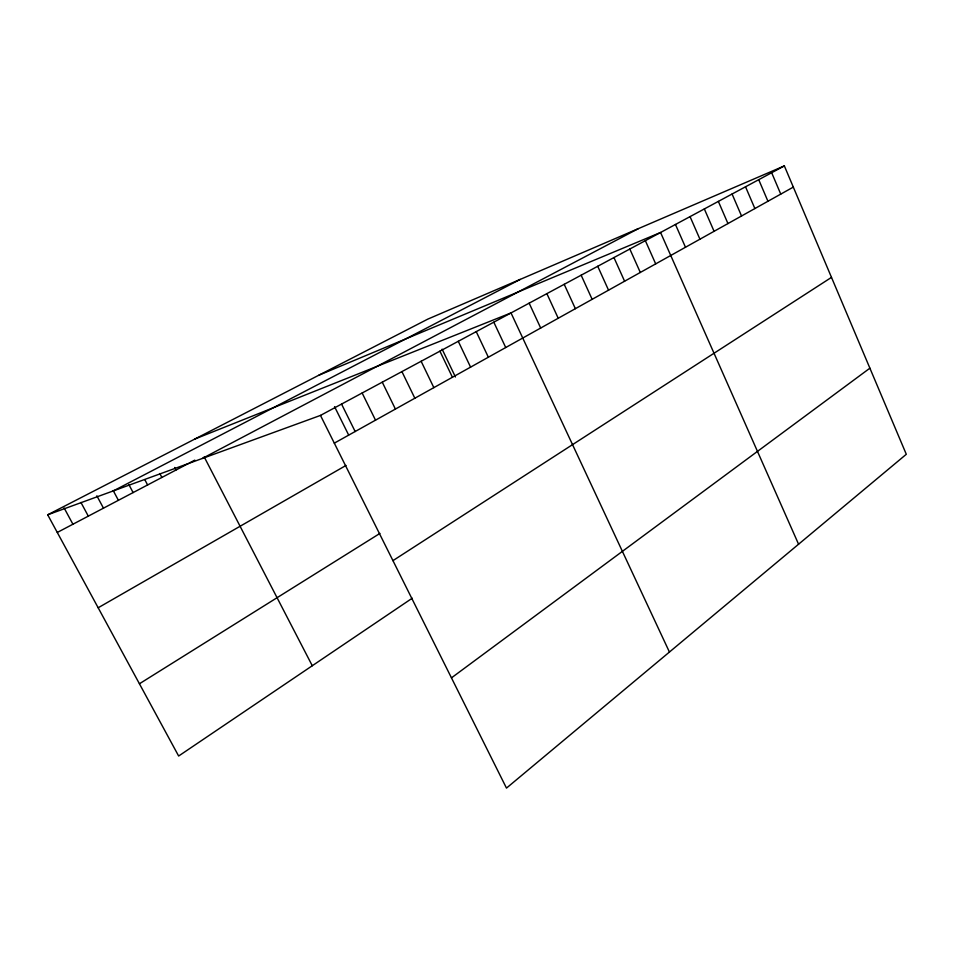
<?xml version="1.0" encoding="UTF-8"?>
<svg xmlns="http://www.w3.org/2000/svg" width="954" height="954" viewBox="0 0 954 954"><rect width="100%" height="100%" fill="white"/><g stroke="black" fill="none" stroke-linecap="round" stroke-linejoin="round"><path stroke-width="1.43" d="M451.457 677.865L869.893 368.184M412.259 598.194L178.648 756.021L47.7 514.802L427.75 319.149L784.355 165.901L906.3 454.283L506.479 788.099L320.472 415.419L47.7 514.802M392.941 560.642L831.494 277.375M139.427 683.768L379.93 533.405M98.167 607.77L346.016 465.433M334.305 443.157L793.323 187.103M320.472 415.419L784.355 165.901M202.296 458.469L638.333 228.65M57.288 532.451L188.57 463.417M189.834 462.75L194.807 460.138M113.419 490.857L520.18 279.427M318.934 375.172L660.562 232.49L798.57 544.221M194.926 439.007L511.01 312.924L669.434 652.047M64.121 507.945L72.921 524.235M80.947 502.448L88.305 516.138M96.855 495.806L103.473 508.172M113.168 490.487L118.403 500.313M128.933 484.692L133.107 492.586M144.853 479.731L147.608 484.954M159.843 473.554L161.882 477.453M174.618 467.472L175.965 470.048M204.168 456.859L312.28 665.737M334.568 406.666L348.615 434.952M341.556 404.079L355.162 431.53M362.15 393L375.518 420.165M382.268 382.172L395.409 409.075M401.92 371.607L414.847 398.235M421.131 361.268L433.843 387.634M442.119 349.164L455.428 376.973M439.913 351.167L452.423 377.271M458.278 341.293L470.584 367.135M476.237 331.634L488.353 357.225M493.814 322.178L505.727 347.53M529.148 303.169L540.691 328.033M546.869 293.641L558.221 318.254M564.208 284.316L575.369 308.679M581.153 275.205L592.148 299.329M597.729 266.285L608.545 290.171M613.947 257.556L624.596 281.227M629.819 249.018L640.313 272.462M645.357 240.67L655.684 263.876M675.456 224.476L685.485 247.253M690.052 216.63L699.938 239.204M704.338 208.938L714.081 231.309M718.35 201.401L727.95 223.57M732.076 194.02L741.544 215.986M745.527 186.781L754.876 208.556M758.728 179.686L767.934 201.258M771.667 172.722L780.754 194.115"/></g></svg>
